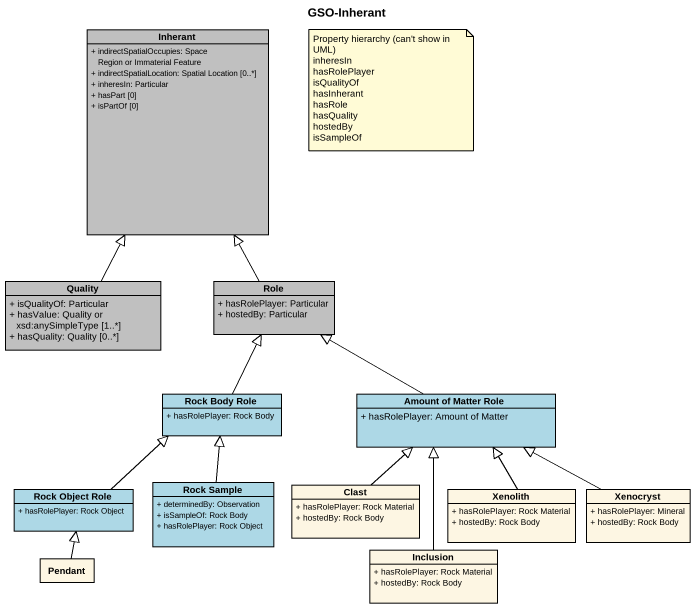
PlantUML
@startuml
title GSO-Inherant
hide circle
hide empty members
skinparam classAttributeIconSize 0
class Inherant #C0C0C0 {
  + indirectSpatialOccupies: Space Region or Immaterial Feature
  + indirectSpatialLocation: Spatial Location [0..*]
  + inheresIn: Particular
  + hasPart [0]
  + isPartOf [0]
}
class Quality #C0C0C0 {
  + isQualityOf: Particular
  + hasValue: Quality or xsd:anySimpleType [1..*]
  + hasQuality: Quality [0..*]
}
class Role #C0C0C0 {
  + hasRolePlayer: Particular
  + hostedBy: Particular
}
class "Rock Body Role" as Rock_Body_Role #ADD8E6 {
  + hasRolePlayer: Rock Body
}
class "Amount of Matter Role" as Amount_of_Matter_Role #ADD8E6 {
  + hasRolePlayer: Amount of Matter
}
class "Rock Sample" as Rock_Sample #ADD8E6 {
  + determinedBy: Observation
  + isSampleOf: Rock Body
  + hasRolePlayer: Rock Object
}
class "Rock Object Role" as Rock_Object_Role #ADD8E6 {
  + hasRolePlayer: Rock Object
}
class Clast {
  + hasRolePlayer: Rock Material
  + hostedBy: Rock Body
}
class Xenolith {
  + hasRolePlayer: Rock Material
  + hostedBy: Rock Body
}
class Xenocryst {
  + hasRolePlayer: Mineral
  + hostedBy: Rock Body
}
class Pendant
class Inclusion {
  + hasRolePlayer: Rock Material
  + hostedBy: Rock Body
}
Quality -up-|> Inherant
Role -up-|> Inherant
Rock_Body_Role -up-|> Role
Amount_of_Matter_Role -up-|> Role
Rock_Sample -up-|> Rock_Body_Role
Rock_Object_Role -up-|> Rock_Body_Role
Clast -up-|> Amount_of_Matter_Role
Xenolith -up-|> Amount_of_Matter_Role
Xenocryst -left-|> Amount_of_Matter_Role
Pendant -up-|> Rock_Object_Role
Inclusion -up-|> Amount_of_Matter_Role
note as N1
  Property hierarchy (can't show in UML)
  inheresIn
  hasRolePlayer
  isQualityOf
  hasInherant
  hasRole
  hasQuality
  hostedBy
  isSampleOf
end note
@enduml
